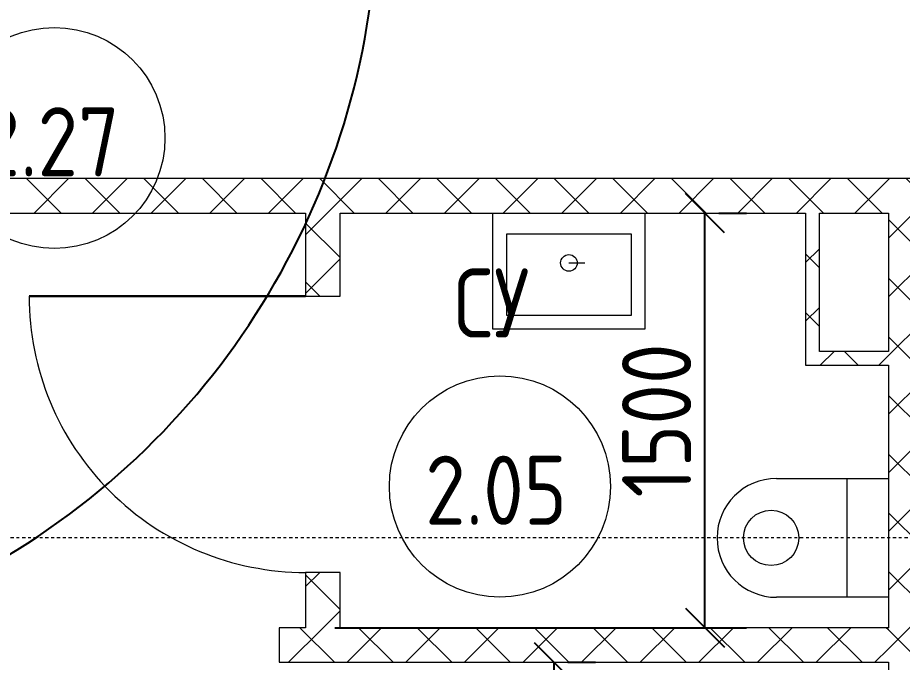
# Model space of a CAD drawing. Header units: millimetres. Extents: x -174154 to -170572, y -111302 to -109817.
# Drawn here: x -170877.16 to -170845.16, y -110574.64 to -110551.32 of the extents above; entities that cross this region are included whole.
import ezdxf

# ---------------------------------------------------------------- set-up
doc = ezdxf.new("R2010")
doc.units = ezdxf.units.MM
doc.linetypes.add('ACAD_ISO02W100', pattern=[15, 12, -3])
doc.linetypes.add('ADSK_Линия сетки', pattern=[21, 12, -3, 3, -3])
doc.layers.get('Defpoints').update_dxf_attribs({"color": 70})
for name, color, linetype, lineweight in [('!Подложка', 252, 'ACAD_ISO02W100', 25), ('Двери', 7, 'Continuous', 18), ('Марки помещений', 7, 'Continuous', 18), ('Оси', 7, 'Continuous', 9), ('Панель', 7, 'Continuous', 18), ('Размеры', 7, 'Continuous', 9), ('Сантехнические приборы', 7, 'Continuous', 18), ('Стены разрез', 7, 'Continuous', 40)]:
    doc.layers.add(name, color=color, linetype=linetype, lineweight=lineweight)
doc.styles.add('GOST Common', font='GOST Common.ttf', dxfattribs={"width": 0.9, "height": 250})
doc.dimstyles.new('ADSK_Проверочный', dxfattribs={"dimscale": 304.8, "dimtxt": 251.4287490705518, "dimasz": 0.4639107611548557, "dimexe": 0.4921259842519685, "dimexo": 0.4921259842519685, "dimgap": 0.1640419947506562, "dimtad": 1, "dimdec": 0, "dimdsep": 46, "dimtxsty": 'GOST Common', "dimblk1": 'OBLIQUE', "dimblk2": 'OBLIQUE', "dimsah": 1, "dimcen": 0.09, "dimazin": 0, "dimtfac": 1, "dimtdec": 4, "dimtix": 1, "dimtmove": 0, "dimatfit": 3, "dimfxl": 1, "dimtvp": 1, "dimtolj": 1, "dimtzin": 0, "dimarcsym": 2})
pattern_1 = [(45, (30280.00000000015, 12304.99999999978), (-106.0660171779821, 106.0660171779821), []), (135, (30280.00000000015, 12304.99999999978), (-106.0660171779821, -106.0660171779821), [])]

# ---------------------------------------------------------------- blocks, each defined once
blk = doc.blocks.new('ADSK_Умывальник со смесителем - Умывальник-246140-В_АР_ПЭ_02 Этаж')
at = {"layer": 'Сантехнические приборы'}
for p, q in [((-275.0000000000001, -420.000000000001), (-275.0000000000001, 0)), ((275.0000000000007, 0), (275.0000000000007, -420.000000000001)), ((-224.9999999999988, -370.0000000000007), (-224.9999999999988, -74.99999999999756)), ((-224.9999999999988, -74.99999999999756), (224.9999999999993, -74.99999999999756)), ((224.9999999999993, -74.99999999999756), (224.9999999999993, -370.0000000000007)), ((1.808209189672272e-12, -179.9999999999982), (57.00000000000185, -179.9999999999984)), ((224.9999999999993, -370.0000000000007), (-224.9999999999988, -370.0000000000007)), ((275.0000000000007, -420.000000000001), (-275, -420.000000000001))]:
    blk.add_line(p, q, dxfattribs=at)
blk.add_circle((0, -180), 30.00000000000002, dxfattribs=at)
blk = doc.blocks.new('AC_Дверь_Однопольная_ДеревяннаяНаружная_ГОСТ24698-81 - 960х2080h ГЛ-799321-В_АР_ПЭ_02 Этаж')
at = {"layer": 'Панель', "lineweight": 30}
blk.add_line((499.9999999999943, 62.50000000096315), (499.9999999999943, 1062.500000000963), dxfattribs=at)
at = {"layer": 'Панель'}
blk.add_arc((499.9999999999942, 62.50000000096315), 999.9999999999992, 89.99999999999987, 180, dxfattribs=at)
blk = doc.blocks.new('ADSK_Унитаз_ГОСТ 30493-96 - С прямым выпуском-123696-В_АР_ПЭ_02 Этаж')
at = {"layer": 'Сантехнические приборы', "lineweight": 9}
for p, q in [((4.940324334012971e-12, 214.9999999999916), (405.0000000000045, 214.9999999999916)), ((149.9999999999996, 214.9999999999916), (150.0000000000003, -215.0000000000099)), ((405.0000000000059, -215.0000000000099), (4.940581277423917e-12, -215.0000000000099))]:
    blk.add_line(p, q, dxfattribs=at)
blk.add_circle((424.5493862857692, -8.662937034387142e-12), 100.0000000000001, dxfattribs=at)
blk.add_arc((405.0000000000045, -8.662937034387142e-12), 215.0000000000174, 270.0000000000001, 90.00000000000006, dxfattribs=at)
blk = doc.blocks.new('ADSK_Марка_Помещение_2_ГОСТ21-501-2011 - Имя и Категория-86712-В_АР_ПЭ_02 Этаж')
at = {"layer": 'Марки помещений'}
blk.add_circle((1.928857696959173e-16, -1.244575859722303e-16), 4.000000000000004, dxfattribs=at)
blk = doc.blocks.new('_Oblique')
at = {"color": 0, "linetype": 'ByBlock', "lineweight": -2}
blk.add_line((-0.5, -0.5), (0.5, 0.5), dxfattribs=at)
blk = doc.blocks.new('*D513')
at = {"layer": 'Defpoints', "color": 0, "transparency": 16777216}
for p in [(6966.226063074351, 6639.999999999852), (7066.210961934128, 6639.999999999852), (5577.289678238243, 5139.828844088221)]:
    blk.add_point(p, dxfattribs=at)
at = {"layer": 'Размеры', "color": 0, "lineweight": -2, "transparency": 16777216}
for p, q in [((7066.210961934129, 5139.828844088222), (7066.210961934128, 6639.999999999852)), ((7116.226063074351, 6639.999999999852), (7216.210961934128, 6639.999999999852)), ((5727.289678238243, 5139.828844088221), (7216.210961934129, 5139.828844088222))]:
    blk.add_line(p, q, dxfattribs=at)
at = {"layer": 'Размеры', "color": 0, "lineweight": -2, "transparency": 16777216, "xscale": 141.4, "yscale": 141.4, "zscale": 141.4}
for p, rotation in [((7066.210961934128, 6639.999999999852), 90), ((7066.210961934129, 5139.828844088222), 270)]:
    blk.add_blockref('_Oblique', p, dxfattribs=dict(at, rotation=rotation))
at = {"layer": 'Размеры', "color": 0, "lineweight": 20, "transparency": 16777216, "insert": (6891.210961934128, 5889.914422044034), "char_height": 250, "width": 700.5912940203172, "attachment_point": 5, "rotation": 90, "style": 'GOST Common'}
blk.add_mtext('\\A1;1500', dxfattribs=at)
blk = doc.blocks.new('*D521')
at = {"layer": 'Defpoints', "color": 0, "transparency": 16777216}
for p in [(6420.074987987457, 5014.828844088213), (6520.059886847237, 5014.828844088213), (5450.657258652916, 4184.828844088218)]:
    blk.add_point(p, dxfattribs=at)
at = {"layer": 'Размеры', "color": 0, "lineweight": -2, "transparency": 16777216}
for p, q in [((6520.059886847237, 4184.828844088219), (6520.059886847237, 5014.828844088213)), ((6570.074987987457, 5014.828844088213), (6670.059886847237, 5014.828844088213)), ((5600.657258652916, 4184.828844088218), (6670.059886847237, 4184.828844088219))]:
    blk.add_line(p, q, dxfattribs=at)
at = {"layer": 'Размеры', "color": 0, "lineweight": -2, "transparency": 16777216, "xscale": 141.4, "yscale": 141.4, "zscale": 141.4}
for p, rotation in [((6520.059886847237, 5014.828844088213), 90), ((6520.059886847237, 4184.828844088219), 270)]:
    blk.add_blockref('_Oblique', p, dxfattribs=dict(at, rotation=rotation))
at = {"layer": 'Размеры', "color": 0, "lineweight": 20, "transparency": 16777216, "insert": (6345.059886847236, 4599.828844088213), "char_height": 250, "width": 567.6323623084321, "attachment_point": 5, "rotation": 90, "style": 'GOST Common'}
blk.add_mtext('\\A1;830', dxfattribs=at)
blk = doc.blocks.new('A$C02fe7d8c')
at = {"layer": 'Стены разрез', "lineweight": 20, "true_color": 0x636466}
h = blk.add_hatch(dxfattribs=at)
h.set_pattern_fill('FP_1', color=251, style=0, pattern_type=2)
h.set_pattern_definition(pattern_1)
h.paths.add_polyline_path([(12807.49999999998, 6639.999999999824), (12807.49999999998, 6764.999999999823), (12207.49999999998, 6764.999999999823), (12207.49999999998, 6639.999999999834)])
h.paths.add_polyline_path([(11207.49999999998, 6639.999999999834), (11207.49999999998, 6764.999999999831), (4346.265622746807, 6764.999999999857), (4346.265622746807, 6639.999999999851), (9896.265622746814, 6639.999999999834)])
h.paths.add_polyline_path([(3125.215508849058, 6639.999999999859), (3346.265622746807, 6639.999999999859), (3346.265622746807, 6764.999999999857), (2554.999999999985, 6764.999999999857), (2554.999999999985, 6639.999999999859)])
h = blk.add_hatch(dxfattribs=at)
h.set_pattern_fill('FP_1', color=251, style=0, pattern_type=2)
h.set_pattern_definition(pattern_1)
h.paths.add_polyline_path([(5746.2656227468, 5139.828844088209), (5746.2656227468, 5339.999999999852), (5621.265622746796, 5339.999999999852), (5621.265622746796, 5139.828844088209)])
h.paths.add_polyline_path([(5746.265622746803, 6339.99999999985), (5746.265622746803, 6639.999999999851), (5621.265622746803, 6639.999999999851), (5621.265622746803, 6339.99999999985)])
h = blk.add_hatch(dxfattribs=at)
h.set_pattern_fill('FP_1', color=251, style=0, pattern_type=2)
h.set_pattern_definition(pattern_1)
h.paths.add_polyline_path([(7480.000127035011, 6139.999999999852), (7480.000127035011, 6639.999999999842), (7430.000127035011, 6639.999999999842), (7430.000127035011, 6139.999999999852)])
h = blk.add_hatch(dxfattribs=at)
h.set_pattern_fill('FP_1', color=251, style=0, pattern_type=2)
h.set_pattern_definition(pattern_1)
h.paths.add_polyline_path([(7855.000127034993, 409.9999999999673), (7855.000127035015, 6639.999999999842), (7730.000127035011, 6639.999999999842), (7730.000127034993, 409.9999999999673)])
h = blk.add_hatch(dxfattribs=at)
h.set_pattern_fill('FP_1', color=251, style=0, pattern_type=2)
h.set_pattern_definition(pattern_1)
h.paths.add_polyline_path([(7730.000127035008, 6089.999999999837), (7730.000127035008, 6139.999999999852), (7430.000127035011, 6139.999999999852), (7430.000127035011, 6089.999999999845)])
h = blk.add_hatch(dxfattribs=at)
h.set_pattern_fill('FP_1', color=251, style=0, pattern_type=2)
h.set_pattern_definition(pattern_1)
h.paths.add_polyline_path([(7730.000127035004, 5014.828844088202), (7730.000127035008, 5139.828844088201), (5526.010066113766, 5139.828844088209), (5526.010066113766, 5014.828844088212), (6129.761989699655, 5014.828844088212)])
h.paths.add_polyline_path([(4526.010066113762, 5014.828844088212), (4526.010066113766, 5139.828844088209), (4226.010066113762, 5139.828844088209), (4226.010066113762, 5014.82884408822)])
at = {"layer": 'Оси', "linetype": 'ADSK_Линия сетки'}
blk.add_line((32579.65973424556, 5465.000000000945), (-1856.358330931376, 5465.000000001057), dxfattribs=at)
at = {"layer": 'Стены разрез', "color": 251, "lineweight": 20, "true_color": 0x636466}
for p, q in [((11207.5, 6764.999999999835), (4346.265622746832, 6764.999999999857)), ((4346.265622746832, 6639.999999999857), (5621.265622746829, 6639.999999999854)), ((5621.265622746829, 6639.999999999854), (5621.265622746829, 6339.999999999854)), ((5746.265622746829, 6639.999999999853), (7430.000127035037, 6639.999999999847)), ((5746.265622746829, 6339.999999999854), (5746.265622746829, 6639.999999999853)), ((7430.000127035037, 6639.999999999847), (7430.000127035037, 6089.999999999848)), ((7480.000127035037, 6639.999999999847), (7730.000127035037, 6639.999999999846)), ((7480.000127035037, 6139.999999999848), (7480.000127035037, 6639.999999999847)), ((7730.000127035037, 6639.999999999846), (7730.000127035037, 6139.999999999847)), ((5621.265622746829, 6339.999999999854), (5746.265622746829, 6339.999999999854)), ((7730.000127035033, 6139.999999999847), (7480.000127035037, 6139.999999999848)), ((7430.000127035037, 6089.999999999848), (7730.000127035033, 6089.999999999847)), ((7730.000127035037, 6089.999999999847), (7730.000127035033, 5139.828844088208)), ((5621.265622746825, 5339.999999999854), (5621.265622746825, 5139.828844088214)), ((5746.265622746825, 5339.999999999854), (5621.265622746825, 5339.999999999854)), ((5746.265622746825, 5139.828844088214), (5746.265622746825, 5339.999999999854)), ((5621.265622746825, 5139.828844088214), (5526.010066113788, 5139.828844088214)), ((5526.010066113788, 5139.828844088214), (5526.010066113788, 5014.828844088214)), ((7730.000127035033, 5139.828844088208), (5746.265622746825, 5139.828844088213)), ((5526.010066113788, 5014.828844088214), (7730.000127035029, 5014.828844088208)), ((7730.000127035033, 5014.82884408821), (7730.000127035015, 429.9999999999764))]:
    blk.add_line(p, q, dxfattribs=at)
at = {"layer": 'Двери', "color": 251, "lineweight": 20, "true_color": 0x636466, "rotation": 89.99999999999987}
blk.add_blockref('AC_Дверь_Однопольная_ДеревяннаяНаружная_ГОСТ24698-81 - 960х2080h ГЛ-799321-В_АР_ПЭ_02 Этаж', (5683.765622746825, 5839.999999999863), dxfattribs=at)
at = {"layer": 'Марки помещений', "color": 251, "lineweight": 20, "true_color": 0x636466, "xscale": 99.99999999999993, "yscale": 99.99999999999993, "zscale": 99.99999999999993}
for p in [(4712.623655522762, 6911.85692363702), (6324.553891605818, 5650.962954221065)]:
    blk.add_blockref('ADSK_Марка_Помещение_2_ГОСТ21-501-2011 - Имя и Категория-86712-В_АР_ПЭ_02 Этаж', p, dxfattribs=at)
at = {"layer": 'Сантехнические приборы', "color": 251, "lineweight": 20, "true_color": 0x636466}
blk.add_blockref('ADSK_Умывальник со смесителем - Умывальник-246140-В_АР_ПЭ_02 Этаж', (6574.02479641941, 6639.999999999855), dxfattribs=at)
at = {"layer": 'Сантехнические приборы', "color": 251, "lineweight": 20, "true_color": 0x636466, "rotation": 180}
blk.add_blockref('ADSK_Унитаз_ГОСТ 30493-96 - С прямым выпуском-123696-В_АР_ПЭ_02 Этаж', (7730.000127035109, 5465.000000001001), dxfattribs=at)
at = {"layer": 'Марки помещений', "color": 251, "lineweight": 20, "true_color": 0x636466, "char_height": 249.9999999999997, "attachment_point": 1, "style": 'GOST Common'}
for s, insert, width in [('2.27', (4442.010382396351, 7023.249015232307), 663.7972499999995), ('СУ', (6157.890618479407, 6439.628809090933), 411.2656874999996), ('2.05', (6053.94061847941, 5762.355045816351), 663.7972499999995)]:
    blk.add_mtext(s, dxfattribs=dict(at, insert=insert, width=width))
at = {"layer": 'Размеры', "color": 251, "lineweight": 20, "true_color": 0x636466}
for base, p1, p2, override, picture, middle in [((7066.210961934128, 6639.999999999852), (5577.289678238241, 5139.828844088219), (6966.226063074348, 6639.999999999848), {"dimpost": '<>', "dimfxl": 2044.421135224058}, '*D513', (6891.210961934128, 5889.914422044034)), ((6520.059886847237, 5014.828844088213), (5450.657258652915, 4184.828844088216), (6420.074987987453, 5014.828844088212), {"dimpost": '<>', "dimfxl": 1276.193846540613}, '*D521', (6345.059886847236, 4599.828844088213))]:
    dim = blk.add_linear_dim(base=base, p1=p1, p2=p2, angle=90, dimstyle='ADSK_Проверочный', override=override, dxfattribs=at)
    dim.commit()
    dim.dimension.update_dxf_attribs({"geometry": picture, "text_midpoint": middle})

msp = doc.modelspace()

# ---------------------------------------------------------------- linework, layer by layer
at = {"layer": 'Defpoints', "ltscale": 5}
msp.add_lwpolyline([(-170891.8441895043, -110547.0786877325), (-170878.3769353579, -110571.2742026741, 0.5773502691846677), (-170877.6238859801, -110523.3179460519)], format="xyb", dxfattribs=at)

# ---------------------------------------------------------------- block references
at = {"layer": '!Подложка', "ltscale": 20, "xscale": 0.01, "yscale": 0.01, "zscale": 0.01}
msp.add_blockref('A$C02fe7d8c', (-170922.9627586185, -110624.7877293258), dxfattribs=at)

doc.saveas('drawing.dxf')
